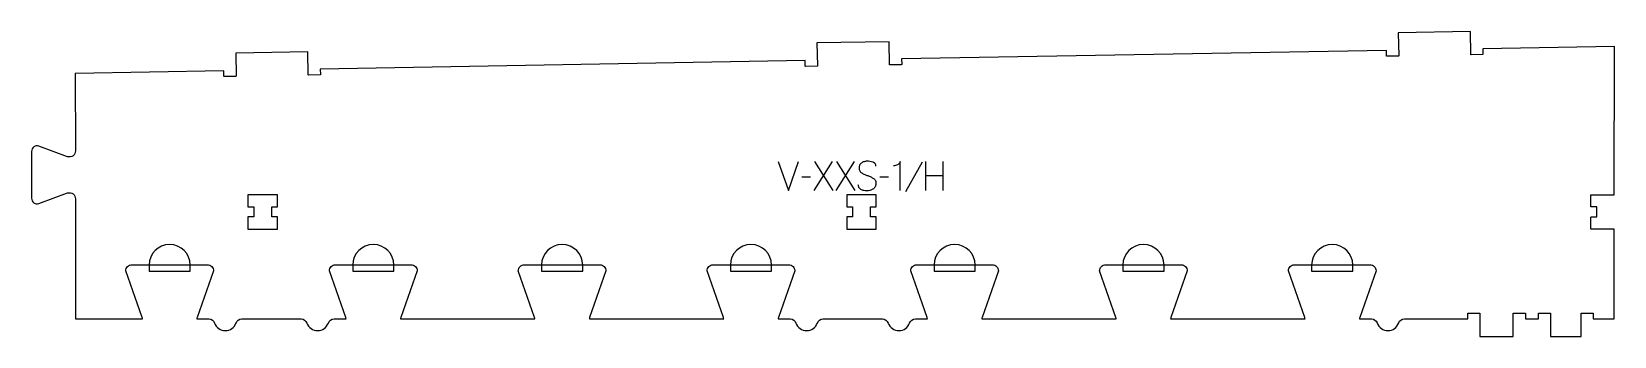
# Model space of a CAD drawing. Extents: x 0 to 1634, y 0 to 315.
import ezdxf

# ---------------------------------------------------------------- set-up
doc = ezdxf.new("R2010")
doc.units = 0
for name, color, linetype in [('1_ANYTOOL_1MMDEEP_LABELS_S', 2, 'CONTINUOUS'), ('3_ANYTOOL_CUTTHROUGH_INSID', 4, 'CONTINUOUS'), ('4_ANYTOOL_CUTTHROUGH_OUTSI', 5, 'CONTINUOUS'), ('5_ANYTOOL_HALF_MILL_9MM_IN', 3, 'CONTINUOUS')]:
    doc.layers.add(name, color=color, linetype=linetype)

msp = doc.modelspace()

# ---------------------------------------------------------------- linework, layer by layer
at = {"layer": '1_ANYTOOL_1MMDEEP_LABELS_S'}
for p, q in [((826.123115, 180.725704), (807.223115, 150.725704)), ((827.365972, 150.725704), (808.423115, 180.725704)), ((848.837401, 180.725704), (829.937401, 150.725704)), ((850.080258, 150.725704), (831.137401, 180.725704)), ((919.123115, 180.254275), (901.937401, 149.482847)), ((922.594544, 180.725704), (922.594544, 150.725704)), ((940.894544, 150.725704), (940.894544, 180.725704)), ((803.794544, 164.611418), (795.008829, 164.525704)), ((884.280258, 164.611418), (875.494544, 164.525704)), ((940.894544, 166.025704), (922.594544, 166.025704))]:
    msp.add_line(p, q, dxfattribs=at)
msp.add_lwpolyline([(770.665972, 180.725704), (781.037401, 150.725704), (791.580258, 180.725704)], dxfattribs=at)
for points in [[(871.465972, 176.139989, 0.071867), (871.272859, 177.476596, 0.100684), (870.646329, 178.657847, 0.047558), (870.171776, 179.134297, 0.038563), (869.621776, 179.523025, 0.037928), (868.924588, 179.870493, 0.026634), (868.187401, 180.125704, 0.028461), (865.164067, 180.811687, 0.041577), (862.080258, 181.068561, 0.036938), (860.577898, 180.957421, 0.041531), (859.112401, 180.613204, 0.041583), (857.735024, 180.035995, 0.038125), (856.465972, 179.247132, 0.057611), (855.39582, 178.255228, 0.065808), (854.601686, 177.034632, 0.06469), (854.12419, 175.575078, 0.046778), (853.980258, 174.039989, 0.052235), (854.142614, 172.490147, 0.075448), (854.687401, 171.039989, 0.076671), (855.603493, 169.866937, 0.061023), (856.808829, 168.982847, 0.021951), (859.837683, 167.455501, 0.018213), (862.980258, 166.175704, -0.02405), (866.081742, 164.870242, -0.02981), (869.023115, 163.239989, -0.068439), (870.164417, 162.274059, -0.079282), (870.973115, 161.022132, -0.076308), (871.398115, 159.44345, -0.047772), (871.423115, 157.797132, -0.046243), (871.12988, 156.116173, -0.06359), (870.480258, 154.545347, -0.064671), (869.507434, 153.261158, -0.057073), (868.251686, 152.247132, -0.067522), (865.283378, 150.884222, -0.070793), (862.058829, 150.382847, -0.064027), (858.919814, 150.745362, -0.070447), (855.994544, 151.925704, -0.054374), (854.836126, 152.775337, -0.074742), (853.937401, 153.886418, -0.075199), (853.414394, 155.192796, -0.057737), (853.251686, 156.597132)], [(896.408829, 150.725704), (896.408829, 180.768561, -0.057478), (896.144806, 179.675593, -0.075801), (895.605258, 178.695347, -0.075474), (894.789805, 177.911472, -0.055107), (893.794544, 177.361418, -0.039607), (891.652303, 176.661906, -0.05918), (889.423115, 176.397132)]]:
    msp.add_lwpolyline(points, format="xyb", dxfattribs=at)
at = {"layer": '3_ANYTOOL_CUTTHROUGH_INSID'}
for points in [[(247.773854, 123.456456), (247.773854, 133.956456), (253.773854, 133.956456), (253.773854, 146.456456), (223.273854, 146.456456), (223.273854, 133.956456), (229.273854, 133.956456), (229.273854, 123.456456), (223.273854, 123.456456), (223.273854, 110.956456), (253.773854, 110.956456), (253.773854, 123.456456)], [(865.773854, 123.456456), (865.773854, 133.956456), (871.773854, 133.956456), (871.773854, 146.456456), (841.273854, 146.456456), (841.273854, 133.956456), (847.273854, 133.956456), (847.273854, 123.456456), (841.273854, 123.456456), (841.273854, 110.956456), (871.773854, 110.956456), (871.773854, 123.456456)]]:
    msp.add_lwpolyline(points, close=True, dxfattribs=at)
at = {"layer": '4_ANYTOOL_CUTTHROUGH_OUTSI'}
msp.add_lwpolyline([(1497.898899, 297.329981), (1497.999236, 291.580751, -0.414214), (1497.753636, 291.326427), (1485.755463, 291.117033, -0.414214), (1485.501139, 291.362632), (1485.086714, 315.108981), (1410.59806, 313.808777), (1411.012488, 290.062306, -0.414214), (1410.766888, 289.807981), (1398.768716, 289.598587, -0.414214), (1398.514391, 289.844187), (1398.414056, 295.59331), (897.898899, 286.855367), (897.999236, 281.106137, -0.414214), (897.753636, 280.851813), (885.755463, 280.642418, -0.414214), (885.501139, 280.888018), (885.086714, 304.634367), (810.59806, 303.334163), (811.012488, 279.587691, -0.414214), (810.766888, 279.333367), (798.768716, 279.123973, -0.414214), (798.514391, 279.369572), (798.414056, 285.118695), (297.898899, 276.380753), (297.999236, 270.631523, -0.414214), (297.753636, 270.377199), (285.755463, 270.167804, -0.414214), (285.501139, 270.413404), (285.086714, 294.159753), (210.59806, 292.859548), (211.012488, 269.113077, -0.414214), (210.766888, 268.858753), (198.768716, 268.649358, -0.414214), (198.514391, 268.894958), (198.414056, 274.644081), (44.898873, 271.964029), (45.224086, 191.763665, -0.23708), (42.704903, 186.748827, -0.237079), (37.178163, 185.776744, -0.015608), (37.163364, 185.781692), (7.38769, 196.781675, 0.236335), (2.318105, 195.882653, 0.237079), (0.000456, 191.269468), (0, 142.763383, 0.237079), (2.317649, 138.1502, 0.237104), (7.402166, 137.256111), (37.163368, 148.25071, -0.015604), (37.178163, 148.255657, -0.237079), (42.704903, 147.283573, -0.237079), (45.224087, 142.269242), (45.223855, 18), (114.318333, 18, 0.06141), (114.083423, 19.39487), (97.187889, 67.667412, -0.084368), (97.173854, 67.75, -0.414214), (103.423854, 74), (181.423854, 74, -0.414214), (187.673854, 67.75, -0.084368), (187.659819, 67.667412), (170.760706, 19.383805, 0.060725), (170.529161, 18), (182.927501, 18, -0.317837), (188.820057, 13.833333, 0.707107), (210.97607, 13.833333, -0.317837), (216.868626, 18), (229.523459, 18), (265.523854, 18), (278.177501, 18, -0.317837), (284.070057, 13.833333, 0.317837), (295.148064, 6, 0.317837), (306.22607, 13.833333, -0.317837), (312.118626, 18), (324.518047, 18, 0.061511), (324.283423, 19.39487), (307.387889, 67.667412, -0.084368), (307.373854, 67.75, -0.414214), (313.623854, 74), (391.623854, 74, -0.414214), (397.873854, 67.75, -0.084368), (397.859819, 67.667412), (380.960706, 19.383805, 0.0608), (380.729375, 18), (519.418333, 18, 0.06141), (519.183423, 19.39487), (502.287889, 67.667412, -0.084368), (502.273854, 67.75, -0.414214), (508.523854, 74), (586.523854, 74, -0.414214), (592.773854, 67.75, -0.084368), (592.759819, 67.667412), (575.860706, 19.383805, 0.0608), (575.629375, 18), (714.318333, 18, 0.06141), (714.083423, 19.39487), (697.187889, 67.667412, -0.084368), (697.173854, 67.75, -0.414214), (703.423854, 74), (781.423854, 74, -0.414214), (787.673854, 67.75, -0.084368), (787.659819, 67.667412), (770.760706, 19.383805, 0.060725), (770.529161, 18), (782.927501, 18, -0.317837), (788.820057, 13.833333, 0.707107), (810.97607, 13.833333, -0.317837), (816.868626, 18), (829.523459, 18), (865.523854, 18), (878.177501, 18, -0.317837), (884.070057, 13.833333, 0.707107), (906.22607, 13.833333, -0.317837), (912.118626, 18), (924.51819, 18, 0.061461), (924.283423, 19.39487), (907.38789, 67.667412, -0.084368), (907.373854, 67.75, -0.414214), (913.623854, 74), (991.623854, 74, -0.414214), (997.873854, 67.75, -0.084368), (997.859819, 67.667412), (980.960706, 19.383805, 0.0608), (980.729375, 18), (1119.418333, 18, 0.06141), (1119.183423, 19.39487), (1102.28789, 67.667412, -0.084368), (1102.273854, 67.75, -0.414214), (1108.523854, 74), (1186.523854, 74, -0.414214), (1192.773854, 67.75, -0.084368), (1192.759819, 67.667412), (1175.860706, 19.383805, 0.060891), (1175.629651, 18.000084), (1314.318344, 18.045485, 0.061472), (1314.083596, 19.44044), (1297.188063, 67.712982, -0.084368), (1297.174027, 67.795569, -0.414214), (1303.424027, 74.045569), (1381.424027, 74.045569, -0.414214), (1387.674027, 67.795569, -0.084368), (1387.659992, 67.712982), (1370.760879, 19.429375, 0.0608), (1370.529548, 18.045569), (1382.928266, 18.045569, -0.317837), (1388.820823, 13.878903, 0.707107), (1410.976835, 13.878903, -0.317837), (1416.869482, 18.045569), (1429.523962, 18.036425), (1482.27474, 18.023367), (1482.273854, 23.766013, -0.414259), (1482.523854, 24.016052), (1494.523854, 24.016052, -0.414214), (1494.773854, 23.766052), (1494.773854, 0), (1529.273854, 0), (1529.273854, 23.766052, -0.414214), (1529.523854, 24.016052), (1541.523854, 24.016052, -0.414259), (1541.773854, 23.766013), (1541.772966, 18.014191), (1555.185742, 18.013745), (1555.184854, 23.766013, -0.414259), (1555.434854, 24.016052), (1567.434854, 24.016052, -0.414214), (1567.684854, 23.766052), (1567.684854, 0), (1599.273854, 0), (1599.273854, 23.766052, -0.414214), (1599.523854, 24.016052), (1611.523854, 24.016052, -0.414257), (1611.773854, 23.766015), (1611.773002, 18.003357), (1633.274099, 18.000039), (1633.365098, 110.956456), (1609.68094, 110.956456, -0.414214), (1609.43094, 111.206456), (1609.43094, 123.206456, -0.414214), (1609.68094, 123.456456), (1615.43094, 123.456456), (1615.43094, 133.956456), (1609.68094, 133.956456, -0.414214), (1609.43094, 134.206456), (1609.43094, 146.206456, -0.414214), (1609.68094, 146.456456), (1633.404528, 146.456456), (1633.587056, 299.698867)], format="xyb", close=True, dxfattribs=at)
at = {"layer": '5_ANYTOOL_HALF_MILL_9MM_IN'}
for points in [[(163.673854, 73.75, 1), (121.173854, 73.75), (121.173854, 67.5), (163.673854, 67.5)], [(373.873854, 73.75, 1), (331.373854, 73.75), (331.373854, 67.5), (373.873854, 67.5)], [(568.773854, 73.75, 1), (526.273854, 73.75), (526.273854, 67.5), (568.773854, 67.5)], [(763.673854, 73.75, 1), (721.173854, 73.75), (721.173854, 67.5), (763.673854, 67.5)], [(973.873854, 73.75, 1), (931.373854, 73.75), (931.373854, 67.5), (973.873854, 67.5)], [(1168.773854, 73.75, 1), (1126.273854, 73.75), (1126.273854, 67.5), (1168.773854, 67.5)], [(1363.674076, 73.545569, 0.000271), (1363.674008, 73.670841, 0.000271), (1363.673804, 73.796112, 0.997832), (1321.173904, 73.796112, 0.000271), (1321.1737, 73.670841, 0.000271), (1321.173632, 73.54557), (1321.173904, 67.545569), (1363.673805, 67.545569)]]:
    msp.add_lwpolyline(points, format="xyb", close=True, dxfattribs=at)

doc.saveas('drawing.dxf')
